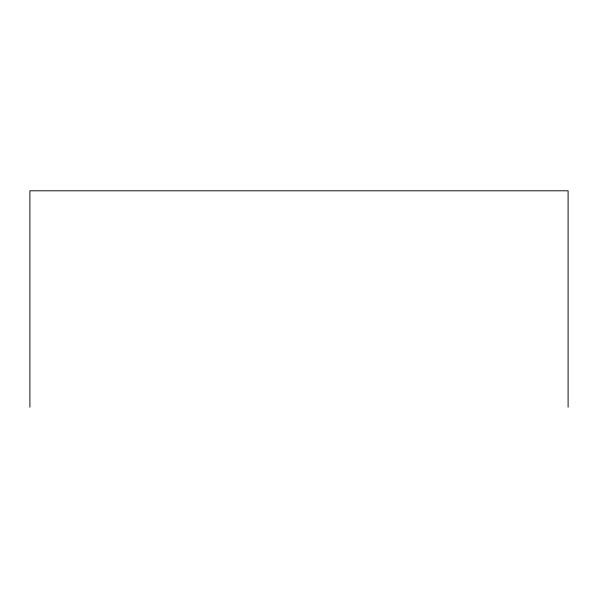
<?xml version="1.0" encoding="UTF-8"?>
<svg xmlns="http://www.w3.org/2000/svg" width="598" height="598" viewBox="0 0 598 598"><rect width="100%" height="100%" fill="white"/><g stroke="black" fill="none" stroke-linecap="round" stroke-linejoin="round"><path stroke-width="0.9" d="M568.1 407.208L568.1 190.792L29.9 190.792L29.9 407.208"/></g></svg>
